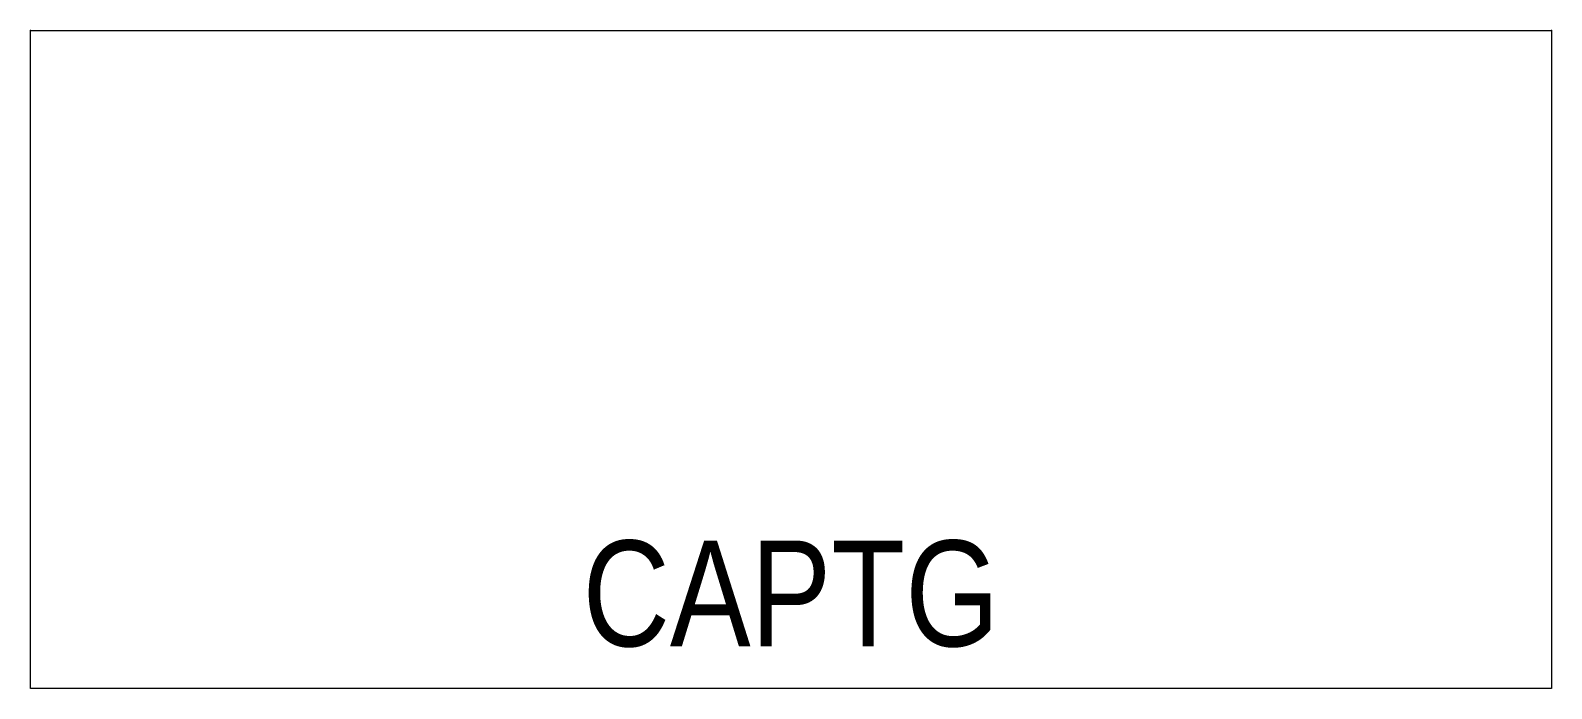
# Model space of a CAD drawing. Extents: x 0 to 36, y -15.6 to 0.
import ezdxf
from ezdxf.enums import TextEntityAlignment as Align

# ---------------------------------------------------------------- set-up
doc = ezdxf.new("R2010")
doc.units = 0
doc.header["$LTSCALE"] = 0.375
doc.header["$MEASUREMENT"] = 0
doc.layers.add('A-FURN-P-FILE', color=1, linetype='Continuous')
doc.layers.add('A-FURN-P-FILE-T', color=7, linetype='Continuous')
doc.styles.get("Standard").update_dxf_attribs({"font": 'ARIALN.TTF'})

msp = doc.modelspace()

# ---------------------------------------------------------------- linework, layer by layer
at = {"layer": 'A-FURN-P-FILE'}
for p, q in [((0, -15.5625), (0, 0)), ((0, 0), (36, 0)), ((36, 0), (36, -15.5625)), ((36, -15.5625), (0, -15.5625))]:
    msp.add_line(p, q, dxfattribs=at)
for p in [(0, 0), (36, 0)]:
    msp.add_point(p, dxfattribs=at)

# ---------------------------------------------------------------- texts
at = {"layer": 'A-FURN-P-FILE-T', "flags": 1}
for tag, s in [('CAPPN', 'W45BC3672'), ('CAPMG', 'STC'), ('CAPMC', 'SCW'), ('CAPQT', '1'), ('CAPDH', '0.000000'), ('CAPGC', '')]:
    msp.add_attdef(tag, (0, 0), s, height=0.001, dxfattribs=at)
at = {"layer": 'A-FURN-P-FILE-T'}
msp.add_attdef('CAPTG', text='BK/5H/36', height=2.5, dxfattribs=at).set_placement((18, -14.5625), align=Align.CENTER)

doc.saveas('drawing.dxf')
